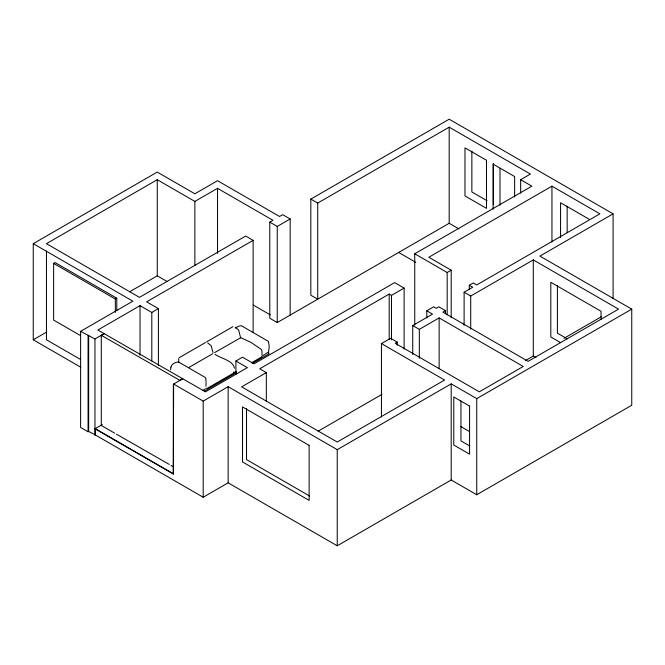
<?xml version="1.0" encoding="UTF-8"?>
<svg xmlns="http://www.w3.org/2000/svg" width="665" height="665" viewBox="0 0 665 665"><rect width="100%" height="100%" fill="white"/><g stroke="black" fill="none" stroke-linecap="round" stroke-linejoin="round"><path stroke-width="1" d="M206.067 382.874L205.951 386.274M262.093 354.869L261.91 350.688L261.187 349.341L251.162 342.508L240.797 337.654L214.728 352.558M170.564 369.823L170.93 367.063M170.93 367.047C171.711 364.038 175.56 361.885 178.519 362.009L205.219 377.421L205.801 378.285L206.059 382.084M206.316 388.285L206.15 388.077M233.856 372.084L234.288 372.442L233.839 372.092M261.628 356.349L261.536 356.099M205.352 388.867L202.418 390.621M235.618 328.086L238.444 326.299L241.287 325.667L268.369 341.361L269.242 346.34L268.56 351.96L262.384 355.999M114.696 433.164L101.288 425.484L101.288 335.326L104.147 333.655L205.477 391.826L247.388 367.637L235.909 361.004L235.909 374.445M80.806 367.255L33.25 339.79L33.25 243.673L157.256 172.077L194.862 193.789L217.538 180.697L279.541 216.491L282.7 214.67L290.156 218.976L290.156 315.102M459.008 228.96L449.183 223.29L277.247 322.558L269.782 318.244L269.782 222.127L272.941 220.306L217.538 188.32L194.862 201.412L157.256 179.7L46.45 243.673L139.459 297.363L245.668 236.05L253.132 240.356L253.132 332.342M80.465 335.559L53.632 320.073L53.632 263.39L55.062 262.559L116.782 298.194L116.782 310.563M33.25 339.79L46.733 332.01M53.632 263.39L115.344 299.026L116.782 298.194M129.559 291.819L157.256 275.825L167.106 281.511M613.088 298.593L613.088 213.839L539.897 256.1L631.75 309.134L631.75 405.251L476.747 494.743L451.194 479.997L337.238 545.79L228.153 482.815L203.182 497.237L95.253 434.918L88.653 431.444L88.079 431.768L80.615 427.462L80.615 331.336L132.859 301.178L33.25 243.673M520.662 193.133L520.662 179.7L530.421 174.064L449.183 127.165L317.72 203.066L317.72 299.192L310.829 295.21L310.829 199.093L449.183 119.21L613.088 213.839M80.615 331.336L94.962 338.959L104.438 333.498M158.403 365.484L158.403 308.635L151.803 312.45L140.032 305.651L97.838 330.015L104.147 333.655M253.132 240.356L146.633 301.844L158.403 308.635M269.782 222.127L277.247 226.433L290.156 218.976M179.201 357.695L205.485 342.517M206.624 341.86L232.908 326.681M188.802 367.529L212.692 353.738M102.368 424.511L94.962 428.792L173.332 474.029L173.615 384.038L203.182 401.111L228.153 386.689L337.238 449.665L451.194 383.871L476.747 398.626L631.75 309.134M414.744 325.094L414.744 253.781L531.859 186.158L520.662 179.7M235.909 361.004L242.509 357.196L253.988 363.822L394.644 282.617L404.121 288.086L404.121 349.067M469.282 289.4L469.282 285.268L473.297 282.949L476.747 284.936L599.888 213.839L551.95 186.158L428.809 257.255L451.194 270.19L451.194 317.729M207.106 388.426L233.656 373.098M234.803 372.433L236.574 371.411M251.619 362.724L261.362 357.105M204.288 391.161L236.582 372.508M252.575 363.281L268.776 353.921M404.121 288.086L391.486 295.376L389.191 294.055L259.732 368.792L266.332 372.608L266.332 401.544M266.332 372.608L241.653 386.855L337.238 442.042L444.594 380.064L381.444 343.606L381.444 416.988M414.744 253.781L447.179 272.509L451.194 270.19M426.797 318.028L426.797 310.788L433.688 306.814L436.265 308.302L438.85 306.814L445.45 310.622L445.45 313.722M464.112 325.301L464.112 292.226L472.724 287.255L469.282 285.268M381.444 343.606L390.629 338.302L397.229 342.109L397.229 345.21M412.732 354.478L412.732 325.542L432.541 314.104L426.797 310.788M445.45 310.622L442.873 312.118L528.126 361.336L618.55 309.134L533.288 259.907L470.712 296.041L464.112 292.226M397.229 342.109L395.218 343.273L479.324 391.826L523.247 366.473L439.141 317.912L419.332 329.35L412.732 325.542M318.169 431.178L382.001 394.328M525.25 360.679L533.288 356.033L535.982 357.587M563.995 338.31L601.484 316.665M215.094 354.395C220.281 358.186 233.506 360.638 234.396 368.186M235.152 327.13L238.627 330.006L240.663 337.978M207.729 342.965L211.121 345.675L213.024 352.583M101.288 335.326L179.932 380.397L182.8 378.734L173.332 384.204L173.332 474.029M116.483 434.187L169.218 464.411M171.005 465.433L172.792 466.456M589.265 219.309L560.562 202.734L560.562 237.505M487.113 200.772L471.859 191.961L471.859 151.063M567.27 338.859L557.403 333.165L557.403 285.692M560.67 342.675L550.803 336.972L550.803 282.284L601.035 311.287L601.035 319.541M310.829 199.093L317.72 203.066M398.668 252.451L415.716 262.301M253.282 305.077L270.256 314.878M460.612 426.44L469.557 431.602M469.723 445.949L460.953 440.887L460.953 401.003M268.677 352.583L268.918 353.556M80.44 359.416L46.45 339.79L46.45 250.904M309.574 496.007L246.532 459.615L246.532 408.742M173.615 473.862L95.253 428.626L95.253 434.918M567.162 206.083L567.162 232.667M551.95 186.158L551.95 241.977M533.288 259.907L533.288 356.033M514.635 196.998L514.635 176.549L493.106 164.122L493.106 209.118M499.997 168.328L499.997 205.136M493.388 163.49L493.388 204.396M476.747 398.626L476.747 494.743M470.712 296.041L470.712 329.117M451.194 383.871L451.194 479.997M449.183 127.165L449.183 223.29M447.179 272.509L447.179 314.886M439.141 317.912L439.141 368.56M419.332 329.35L419.332 358.294M391.486 295.376L391.486 339.823M389.191 294.055L389.191 339.524M337.238 449.665L337.238 545.79M277.247 226.433L277.247 322.558M228.153 386.689L228.153 482.815M217.538 188.32L217.538 253.431M203.182 401.111L203.182 497.237M194.862 201.412L194.862 265.493M178.719 358.568L178.719 362.5M157.256 179.7L157.256 275.825M151.803 312.45L151.803 361.029M140.032 305.651L140.032 355.26M115.344 299.026L115.344 312.417M94.962 338.959L94.962 435.085M88.653 335.318L88.653 431.444M88.079 335.65L88.079 431.768M486.506 160.307L464.976 147.879L464.976 195.942L486.506 208.369L486.506 160.307M469.565 406.082L453.779 396.963L453.779 445.026L469.565 454.145L469.565 406.082M309.134 445.375L242.517 406.913L242.517 461.934L309.134 500.396L309.134 445.375"/></g></svg>
